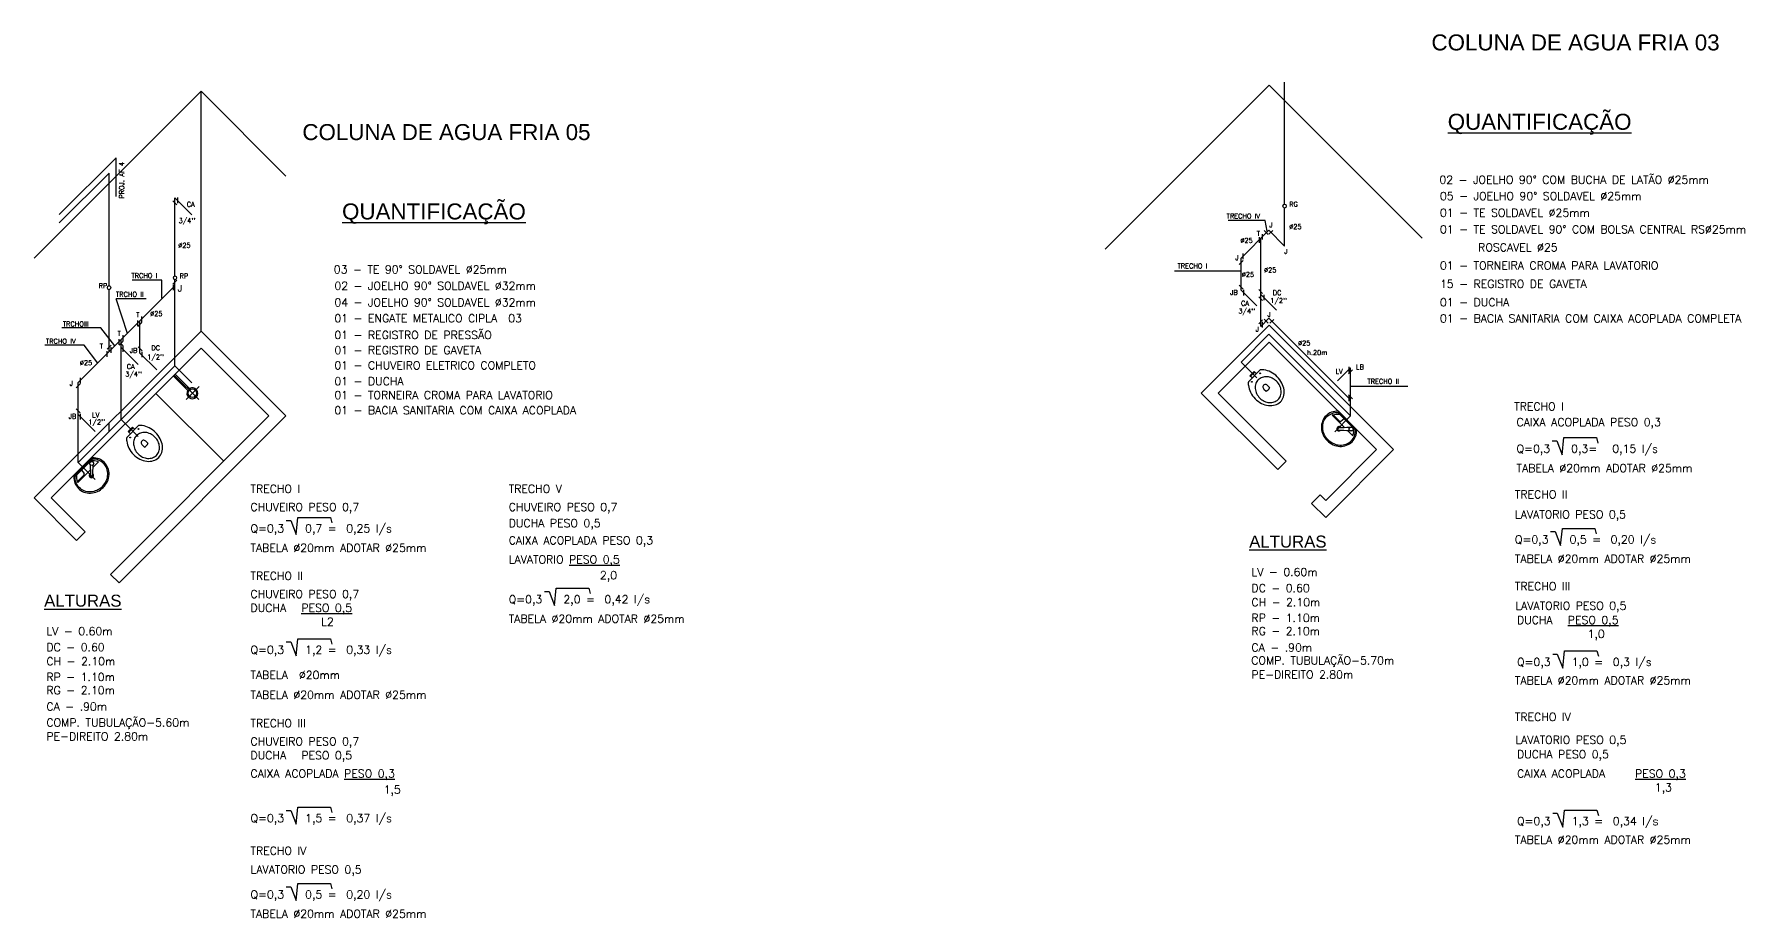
# Model space of a CAD drawing. Extents: x 128 to 467, y 149 to 441.
# Drawn here: x 175.96 to 197.34, y 207.21 to 218.25 of the extents above; entities that cross this region are included whole.
import ezdxf

# ---------------------------------------------------------------- set-up
doc = ezdxf.new("R2010")
doc.units = 0
doc.layers.get('0').update_dxf_attribs({"linetype": 'CONTINUOUS'})
for name, color, linetype in [('BAN', 11, 'CONTINUOUS'), ('PAREDE', 7, 'CONTINUOUS'), ('PEÇAS', 2, 'CONTINUOUS'), ('T1', 3, 'CONTINUOUS'), ('TUBULAÇÃO', 5, 'CONTINUOUS')]:
    doc.layers.add(name, color=color, linetype=linetype)
doc.styles.add('ARIAL', font='arial.ttf')
doc.styles.add('STYLE1', font='simplex.shx')

# ---------------------------------------------------------------- blocks, each defined once
blk = doc.blocks.new('VAS-E-PL')
at = {"layer": 'BAN'}
for p, q in [((0.14, 0.037), (0.1, 0.037)), ((0.1, 0.037), (0.1, -0.038)), ((0.11, 0.037), (0.11, -0.038)), ((0.14, 0.105), (0.14, -0.105)), ((0.341, 0.031), (0.381, 0.031)), ((0.14, -0.038), (0.1, -0.038)), ((0.343, -0.032), (0.381, -0.032))]:
    blk.add_line(p, q, dxfattribs=at)
for points in [[(0.6, 0, 0.122907), (0.582, 0.072, 0.10548), (0.527, 0.138, 0.087588), (0.448, 0.179, 0.078107), (0.35, 0.195, 0.078107), (0.252, 0.179, 0.087588), (0.173, 0.138, 0.056618), (0.14, 0.105, 0.122907)], [(0.14, -0.105, 0.056618), (0.173, -0.138, 0.087588), (0.252, -0.179, 0.078107), (0.35, -0.195, 0.078107), (0.448, -0.179, 0.087588), (0.527, -0.138, 0.10548), (0.582, -0.072, 0.122907), (0.6, 0, 0.122907)]]:
    blk.add_lwpolyline(points, format="xyb", dxfattribs=at)
blk.add_lwpolyline([(0.21, 0, 0.114163), (0.223, -0.055, 0.103661), (0.261, -0.105, 0.091605), (0.317, -0.137, 0.084587), (0.385, -0.148, 0.084587), (0.453, -0.137, 0.091605), (0.509, -0.105, 0.103661), (0.547, -0.055, 0.114163), (0.56, 0, 0.114163), (0.547, 0.055, 0.103661), (0.509, 0.105, 0.091605), (0.453, 0.137, 0.084587), (0.385, 0.148, 0.084587), (0.317, 0.137, 0.091605), (0.261, 0.105, 0.103661), (0.223, 0.055, 0.114163)], format="xyb", close=True, dxfattribs=at)
for centre in [(0.17, 0.075), (0.17, -0.075)]:
    blk.add_circle(centre, 0.005, dxfattribs=at)
for centre, radius, start, end in [((0.336, -0.001), 0.0316, 81.9676, 282.3031), ((0.31, -0.001), 0.0772, 336.3943, 23.8881)]:
    blk.add_arc(centre, radius, start, end, dxfattribs=at)
blk = doc.blocks.new('LVT-E-PL')
at = {"layer": 'BAN'}
for p, q in [((0, -0.161), (0, 0.161)), ((0.012, 0.117), (0.037, 0.143)), ((0.025, 0.13), (0.012, 0.117)), ((0.015, 0.12), (0.015, 0.155)), ((0.015, -0.155), (0.015, 0.111)), ((0.025, 0.13), (0.037, 0.143)), ((0.09, 0.09), (0.09, 0.182)), ((0.09, -0.182), (0.09, 0.041)), ((0.016, -0.041), (0.068, -0.049)), ((0.081, -0.063), (0.081, -0.169)), ((0.16, -0.017), (0.172, -0.006)), ((0.166, -0.012), (0.172, -0.006))]:
    blk.add_line(p, q, dxfattribs=at)
for points in [[(0.15, -0.23, 0.106878), (0.229, -0.213, 0.101579), (0.298, -0.163, 0.094885), (0.344, -0.089, 0.090639), (0.36, 0, 0.090639), (0.344, 0.089, 0.094885), (0.298, 0.163, 0.101579), (0.229, 0.213, 0.106878), (0.15, 0.23, 0.106878), (0.071, 0.213, 0.101579), (0.002, 0.163, 0.002445), (0, 0.161, 0.090639)], [(0.345, 0, 0.090639), (0.329, 0.084, 0.094885), (0.287, 0.152, 0.101579), (0.223, 0.199, 0.106878), (0.149, 0.214, 0.106878), (0.076, 0.198, 0.09704), (0.014, 0.154, 0.002445)], [(0.09, 0.182, 0.009707), (0.084, 0.18, 0.128419), (0.015, 0.123, 0.09704)], [(0, -0.161, 0.002445), (0.002, -0.163, 0.101579), (0.071, -0.213, 0.106878), (0.15, -0.23, 0.106878)], [(0.345, 0, -0.090639), (0.329, -0.084, -0.094885), (0.287, -0.152, -0.101579), (0.223, -0.199, -0.106878), (0.149, -0.214, -0.106878), (0.076, -0.198, -0.09704), (0.014, -0.154, -0.002445)], [(0.09, -0.182, -0.009707), (0.084, -0.18, -0.128419), (0.015, -0.123, -0.09704)]]:
    blk.add_lwpolyline(points, format="xyb", dxfattribs=at)
blk.add_lwpolyline([(0.166, -0.012), (0.16, -0.017)], dxfattribs=at)
for radius in [0.025, 0.024]:
    blk.add_circle((0.046, 0.109), radius, dxfattribs=at)
for centre, radius, start, end in [((0.013, 0.116), 0.002, 135, 225.8897), ((1.995, 2.16), 2.85, 225.8897, 226.1438), ((0.039, 0.141), 0.002, 44.1103, 135), ((-2.006, -1.841), 2.85, 43.8562, 44.1103), ((1.995, 2.16), 2.85, 226.7805, 229.839), ((-2.006, -1.841), 2.85, 40.161, 43.2195), ((0.15, 0), 0.0275, 157.2377, 98.6111), ((0.15, 0), 0.0225, 161.4832, 90.139), ((0.066, -0.063), 0.015, 0, 81.85), ((0.159, -0.016), 0.002, 229.839, 315), ((0.17, -0.004), 0.002, 315, 40.161)]:
    blk.add_arc(centre, radius, start, end, dxfattribs=at)
blk = doc.blocks.new('CH-MV')
at = {"layer": 'BAN'}
for p, q in [((0, 0), (0, 0.433)), ((0.111, 0.322), (-0.118, 0.322)), ((-0.053, 0.322), (0.111, 0.322)), ((-0.015, 0), (-0.015, 0.271)), ((0.015, 0), (0.015, 0.271))]:
    blk.add_line(p, q, dxfattribs=at)
blk.add_circle((0, 0.322), 0.0533, dxfattribs=at)
blk.add_arc((0, 0.322), 0.0683, 282.6812, 257.3188, dxfattribs=at)

msp = doc.modelspace()

# ---------------------------------------------------------------- linework, layer by layer
for p, q in [((177.717, 214.107), (177.717, 215.107)), ((191.041, 214.154), (191.388, 214.501)), ((191.388, 214.501), (192.409, 213.48)), ((177.045, 213.435), (177.045, 214.335)), ((176.508, 212.898), (177.717, 214.107)), ((177.717, 214.107), (177.929, 213.895)), ((191.238, 213.957), (191.041, 214.154)), ((192.409, 213.48), (192.409, 213.68)), ((176.508, 212.898), (176.508, 213.498)), ((176.508, 212.898), (176.508, 213.498)), ((177.045, 213.435), (177.257, 213.223)), ((192.212, 213.283), (192.409, 213.48)), ((176.508, 212.898), (176.72, 212.686))]:
    msp.add_line(p, q)
at = {"layer": 'PAREDE'}
for p, q in [((175.958, 215.455), (178.044, 217.541)), ((178.044, 214.541), (178.044, 217.541)), ((178.044, 217.541), (179.104, 216.48)), ((191.393, 217.614), (189.344, 215.566)), ((193.305, 215.702), (191.393, 217.614)), ((175.958, 212.455), (178.044, 214.541)), ((178.044, 214.541), (179.104, 213.48)), ((191.393, 214.614), (190.544, 213.766)), ((192.948, 213.059), (191.393, 214.614)), ((176.17, 212.455), (178.044, 214.329)), ((178.044, 214.329), (178.892, 213.48)), ((191.393, 214.402), (190.756, 213.766)), ((192.736, 213.059), (191.393, 214.402)), ((177.478, 213.763), (178.327, 212.914)), ((191.499, 212.811), (190.544, 213.766)), ((191.605, 212.917), (190.756, 213.766)), ((178.892, 213.48), (176.912, 211.5)), ((179.104, 213.48), (177.018, 211.394)), ((192.1, 212.422), (192.736, 213.059)), ((192.1, 212.21), (192.948, 213.059)), ((191.499, 212.811), (191.605, 212.917)), ((176.488, 211.924), (175.958, 212.455)), ((176.594, 212.03), (176.17, 212.455)), ((191.923, 212.387), (192.029, 212.493)), ((192.1, 212.21), (191.923, 212.387)), ((192.1, 212.422), (192.029, 212.493)), ((176.594, 212.03), (176.488, 211.924)), ((177.018, 211.394), (176.912, 211.5))]:
    msp.add_line(p, q, dxfattribs=at)
at = {"layer": 'PEÇAS'}
for p, q in [((177.692, 216.171), (177.742, 216.121)), ((177.749, 216.21), (177.749, 216.14)), ((191.341, 215.923), (190.882, 215.923)), ((191.307, 215.755), (191.307, 215.685)), ((191.38, 215.75), (191.331, 215.8)), ((191.369, 215.789), (191.341, 215.923)), ((191.39, 215.751), (191.439, 215.8)), ((191.062, 215.51), (191.062, 215.44)), ((191.268, 215.716), (191.268, 215.646)), ((191.041, 215.292), (190.209, 215.292)), ((191.016, 215.373), (191.066, 215.423)), ((177.552, 215.176), (177.181, 215.176)), ((177.552, 214.954), (177.552, 215.176)), ((177.692, 215.127), (177.742, 215.177)), ((177.696, 215.121), (177.696, 215.051)), ((191.066, 215.067), (191.016, 215.116)), ((177.356, 214.946), (176.981, 214.946)), ((177.122, 214.512), (176.981, 214.946)), ((191.073, 215.057), (191.073, 214.987)), ((191.311, 215.012), (191.262, 215.061)), ((191.311, 214.922), (191.262, 214.971)), ((191.325, 214.996), (191.325, 214.926)), ((177.247, 214.673), (177.247, 214.603)), ((177.253, 214.6), (177.302, 214.649)), ((177.299, 214.724), (177.299, 214.654)), ((191.262, 214.631), (191.311, 214.68)), ((191.309, 214.587), (191.309, 214.657)), ((191.329, 214.691), (191.378, 214.641)), ((191.401, 214.639), (191.451, 214.688)), ((176.792, 214.581), (176.302, 214.581)), ((176.966, 214.356), (176.792, 214.581)), ((177.015, 214.44), (177.015, 214.37)), ((177.066, 214.491), (177.066, 214.421)), ((176.581, 214.366), (176.09, 214.366)), ((176.755, 214.142), (176.581, 214.366)), ((176.865, 214.29), (176.865, 214.22)), ((176.87, 214.317), (176.919, 214.366)), ((176.916, 214.341), (176.916, 214.271)), ((177.02, 214.367), (177.069, 214.417)), ((177.069, 214.355), (177.045, 214.38)), ((177.066, 214.351), (177.066, 214.281)), ((177.308, 214.295), (177.259, 214.344)), ((177.304, 214.284), (177.304, 214.214)), ((192.434, 214.055), (192.384, 214.005)), ((192.388, 214.094), (192.388, 214.024)), ((176.483, 213.834), (176.532, 213.884)), ((176.531, 213.956), (176.531, 213.886)), ((192.409, 213.852), (193.124, 213.852)), ((192.434, 213.694), (192.384, 213.744)), ((192.388, 213.737), (192.388, 213.667)), ((176.483, 213.568), (176.532, 213.518)), ((176.531, 213.507), (176.531, 213.437))]:
    msp.add_line(p, q, dxfattribs=at)
for centre in [(191.585, 216.104), (176.894, 215.084), (177.717, 215.207)]:
    msp.add_ellipse(centre, major_axis=(0, -0.0256), ratio=0.782398, dxfattribs=at)
at = {"layer": 'T1'}
for p, q in [((194.93, 213.169), (194.988, 213.169)), ((194.988, 213.169), (195.055, 212.995)), ((195.055, 212.995), (195.077, 213.209)), ((195.077, 213.209), (195.483, 213.209)), ((195.483, 213.209), (195.501, 213.142)), ((179.107, 212.172), (179.165, 212.172)), ((179.165, 212.172), (179.232, 211.998)), ((179.232, 211.998), (179.254, 212.212)), ((179.254, 212.212), (179.66, 212.212)), ((179.66, 212.212), (179.678, 212.145)), ((194.91, 212.034), (194.968, 212.034)), ((194.968, 212.034), (195.035, 211.86)), ((195.035, 211.86), (195.057, 212.074)), ((195.057, 212.074), (195.463, 212.074)), ((195.463, 212.074), (195.481, 212.007)), ((182.334, 211.286), (182.392, 211.286)), ((182.392, 211.286), (182.459, 211.112)), ((182.459, 211.112), (182.482, 211.326)), ((182.482, 211.326), (182.888, 211.326)), ((182.888, 211.326), (182.906, 211.259)), ((179.107, 210.655), (179.165, 210.655)), ((179.165, 210.655), (179.232, 210.481)), ((179.232, 210.481), (179.254, 210.695)), ((179.254, 210.695), (179.66, 210.695)), ((179.66, 210.695), (179.678, 210.628)), ((194.936, 210.503), (194.994, 210.503)), ((194.994, 210.503), (195.061, 210.329)), ((195.061, 210.329), (195.083, 210.543)), ((195.083, 210.543), (195.489, 210.543)), ((195.489, 210.543), (195.507, 210.476)), ((179.107, 208.55), (179.165, 208.55)), ((179.165, 208.55), (179.232, 208.376)), ((179.232, 208.376), (179.254, 208.59)), ((179.254, 208.59), (179.66, 208.59)), ((179.66, 208.59), (179.678, 208.523)), ((194.936, 208.513), (194.994, 208.513)), ((194.994, 208.513), (195.061, 208.339)), ((195.061, 208.339), (195.083, 208.553)), ((195.083, 208.553), (195.489, 208.553)), ((195.489, 208.553), (195.507, 208.486)), ((179.107, 207.595), (179.165, 207.595)), ((179.165, 207.595), (179.232, 207.421)), ((179.232, 207.421), (179.254, 207.636)), ((179.254, 207.636), (179.66, 207.636)), ((179.66, 207.636), (179.678, 207.569))]:
    msp.add_line(p, q, dxfattribs=at)
at = {"layer": 'TUBULAÇÃO'}
for p, q in [((191.585, 216.129), (191.585, 217.655)), ((176.27, 216), (176.98, 216.709)), ((176.98, 216.223), (176.98, 216.709)), ((176.27, 215.893), (176.894, 216.517)), ((176.894, 215.11), (176.894, 216.517)), ((177.717, 216.207), (177.929, 215.995)), ((177.717, 215.233), (177.717, 216.207)), ((191.585, 215.604), (191.585, 216.078)), ((191.041, 215.454), (191.388, 215.801)), ((191.585, 215.604), (191.388, 215.801)), ((191.287, 214.599), (191.287, 215.699)), ((191.041, 215.054), (191.041, 215.454)), ((176.508, 213.898), (177.717, 215.107)), ((177.717, 215.107), (177.717, 215.181)), ((177.717, 215.107), (177.717, 215.181)), ((176.894, 214.284), (176.894, 215.059)), ((191.238, 214.857), (191.041, 215.054)), ((191.484, 214.802), (191.287, 214.999)), ((177.277, 214.267), (177.277, 214.667)), ((191.287, 214.599), (191.388, 214.701)), ((191.388, 214.701), (192.409, 213.68)), ((177.045, 214.335), (177.045, 214.435)), ((177.045, 214.335), (177.257, 214.123)), ((177.277, 214.267), (177.489, 214.055)), ((192.247, 213.918), (192.409, 214.08)), ((192.409, 213.68), (192.409, 214.08)), ((176.508, 213.498), (176.508, 213.898)), ((176.508, 213.498), (176.72, 213.286)), ((176.894, 213.284), (176.894, 213.391))]:
    msp.add_line(p, q, dxfattribs=at)

# ---------------------------------------------------------------- block references
for name, p, rotation in [('CH-MV', (177.707, 213.992), 225), ('VAS-E-PL', (177.089, 213.384), 315), ('LVT-E-PL', (176.567, 212.842), 315)]:
    msp.add_blockref(name, p, dxfattribs=dict(rotation=rotation))
at = {"layer": 'BAN'}
for name, p, rotation in [('VAS-E-PL', (191.108, 214.081), 315), ('LVT-E-PL', (192.372, 213.426), 225)]:
    msp.add_blockref(name, p, dxfattribs=dict(at, rotation=rotation))

# ---------------------------------------------------------------- texts
at = {"layer": 'T1'}
for s, height, style, p in [('COLUNA DE AGUA FRIA 03', 0.2, 'ARIAL', (193.421, 218.05)), ('%%UQUANTIFICAÇÃO', 0.2, 'ARIAL', (193.624, 217.058)), ('COLUNA DE AGUA FRIA 05', 0.2, 'ARIAL', (179.309, 216.929)), ('02 - JOELHO 90° COM BUCHA DE LATÃO %%C25mm', 0.1, 'STYLE1', (193.52, 216.383)), ('CA', 0.06, 'STYLE1', (177.864, 216.096)), ('%%UQUANTIFICAÇÃO', 0.2, 'ARIAL', (179.805, 215.937)), ('RG', 0.06, 'STYLE1', (191.643, 216.097)), ('05 - JOELHO 90° SOLDAVEL %%C25mm', 0.1, 'STYLE1', (193.527, 216.179)), ("3/4''", 0.06, 'STYLE1', (177.763, 215.892)), ('TRECHO IV', 0.06, 'STYLE1', (190.86, 215.949)), ('01 - TE SOLDAVEL %%C25mm', 0.1, 'STYLE1', (193.527, 215.971)), ('T', 0.06, 'STYLE1', (191.237, 215.731)), ('J', 0.06, 'STYLE1', (191.394, 215.839)), ('%%C25', 0.06, 'STYLE1', (191.643, 215.817)), ('01 - TE SOLDAVEL 90° COM BOLSA CENTRAL RS%%C25mm', 0.1, 'STYLE1', (193.527, 215.763)), ('%%C25', 0.06, 'STYLE1', (177.758, 215.584)), ('%%C25', 0.06, 'STYLE1', (191.032, 215.644)), ('J', 0.06, 'STYLE1', (191.582, 215.507)), ('ROSCAVEL %%C25', 0.1, 'STYLE1', (194.004, 215.538)), ('03 - TE 90° SOLDAVEL %%C25mm', 0.1, 'STYLE1', (179.702, 215.262)), ('TRECHO I', 0.06, 'STYLE1', (190.247, 215.325)), ('J', 0.06, 'STYLE1', (190.97, 215.429)), ('%%C25', 0.06, 'STYLE1', (191.328, 215.275)), ('01 - TORNEIRA CROMA PARA LAVATORIO', 0.1, 'STYLE1', (193.527, 215.311)), ('RP', 0.06, 'STYLE1', (176.762, 215.078)), ('TRCHO I', 0.06, 'STYLE1', (177.172, 215.205)), ('J', 0.08, 'STYLE1', (177.752, 215.035)), ('RP', 0.06, 'STYLE1', (177.775, 215.2)), ('02 - JOELHO 90° SOLDAVEL %%C32mm', 0.1, 'STYLE1', (179.709, 215.057)), ('%%C25', 0.06, 'STYLE1', (191.05, 215.219)), ('15 - REGISTRO DE GAVETA', 0.1, 'STYLE1', (193.527, 215.081)), ('TRCHO II', 0.06, 'STYLE1', (176.98, 214.971)), ('04 - JOELHO 90° SOLDAVEL %%C32mm', 0.1, 'STYLE1', (179.709, 214.85)), ('JB', 0.06, 'STYLE1', (190.904, 214.994)), ('CA', 0.06, 'STYLE1', (191.041, 214.859)), ("1/2''", 0.06, 'STYLE1', (191.406, 214.893)), ('DC', 0.06, 'STYLE1', (191.438, 214.991)), ('01 - DUCHA', 0.1, 'STYLE1', (193.527, 214.851)), ('TRCHOIII', 0.06, 'STYLE1', (176.316, 214.6)), ('T', 0.06, 'STYLE1', (177.232, 214.714)), ('%%C25', 0.06, 'STYLE1', (177.406, 214.729)), ('01 - ENGATE METALICO CIPLA  03', 0.1, 'STYLE1', (179.709, 214.651)), ("3/4''", 0.06, 'STYLE1', (191.008, 214.761)), ('J', 0.06, 'STYLE1', (191.372, 214.719)), ('01 - BACIA SANITARIA COM CAIXA ACOPLADA COMPLETA', 0.1, 'STYLE1', (193.527, 214.65)), ('TRCHO IV', 0.06, 'STYLE1', (176.104, 214.385)), ('T', 0.06, 'STYLE1', (176.999, 214.482)), ('01 - REGISTRO DE PRESSÃO', 0.1, 'STYLE1', (179.709, 214.443)), ('J', 0.06, 'STYLE1', (191.223, 214.535)), ('T', 0.06, 'STYLE1', (176.777, 214.324)), ('JB', 0.06, 'STYLE1', (177.152, 214.269)), ("1/2''", 0.06, 'STYLE1', (177.37, 214.188)), ('DC', 0.06, 'STYLE1', (177.422, 214.301)), ('01 - REGISTRO DE GAVETA', 0.1, 'STYLE1', (179.709, 214.253)), ('%%C25', 0.06, 'STYLE1', (191.753, 214.361)), ('h.20m', 0.06, 'STYLE1', (191.866, 214.243)), ('%%C25', 0.06, 'STYLE1', (176.528, 214.115)), ("3/4''", 0.06, 'STYLE1', (177.095, 213.974)), ('CA', 0.06, 'STYLE1', (177.115, 214.068)), ('01 - CHUVEIRO ELETRICO COMPLETO', 0.1, 'STYLE1', (179.709, 214.063)), ('LV', 0.06, 'STYLE1', (192.222, 214.008)), ('LB', 0.06, 'STYLE1', (192.478, 214.062)), ('J', 0.06, 'STYLE1', (176.4, 213.858)), ('01 - DUCHA', 0.1, 'STYLE1', (179.709, 213.864)), ('TRECHO II', 0.06, 'STYLE1', (192.62, 213.883)), ('01 - TORNEIRA CROMA PARA LAVATORIO', 0.1, 'STYLE1', (179.709, 213.691)), ('01 - BACIA SANITARIA COM CAIXA ACOPLADA', 0.1, 'STYLE1', (179.709, 213.501)), ('TRECHO I', 0.1, 'STYLE1', (194.455, 213.549)), ('JB', 0.06, 'STYLE1', (176.388, 213.446)), ("1/2''", 0.06, 'STYLE1', (176.635, 213.375)), ('LV', 0.06, 'STYLE1', (176.682, 213.463)), ('CAIXA ACOPLADA PESO 0,3', 0.1, 'STYLE1', (194.484, 213.353)), ('Q=0,3', 0.1, 'STYLE1', (194.484, 213.021)), ('0,3=', 0.1, 'STYLE1', (195.167, 213.021)), ('0,15 l/s', 0.1, 'STYLE1', (195.681, 213.021)), ('TABELA %%C20mm ADOTAR %%c25mm', 0.1, 'STYLE1', (194.484, 212.778)), ('TRECHO I', 0.1, 'STYLE1', (178.661, 212.519)), ('TRECHO V', 0.1, 'STYLE1', (181.888, 212.519)), ('TRECHO II', 0.1, 'STYLE1', (194.464, 212.45)), ('CHUVEIRO PESO 0,7', 0.1, 'STYLE1', (178.661, 212.292)), ('CHUVEIRO PESO 0,7', 0.1, 'STYLE1', (181.888, 212.292)), ('LAVATORIO PESO 0,5', 0.1, 'STYLE1', (194.464, 212.199)), ('Q=0,3', 0.1, 'STYLE1', (178.661, 212.024)), ('0,7 =', 0.1, 'STYLE1', (179.344, 212.024)), ('0,25 l/s', 0.1, 'STYLE1', (179.858, 212.024)), ('DUCHA PESO 0,5', 0.1, 'STYLE1', (181.888, 212.09)), ('TABELA %%C20mm ADOTAR %%c25mm', 0.1, 'STYLE1', (178.661, 211.781)), ('CAIXA ACOPLADA PESO 0,3', 0.1, 'STYLE1', (181.888, 211.875)), ('%%UALTURAS', 0.15, 'ARIAL', (191.143, 211.835)), ('Q=0,3', 0.1, 'STYLE1', (194.464, 211.886)), ('0,5 =', 0.1, 'STYLE1', (195.147, 211.886)), ('0,20 l/s', 0.1, 'STYLE1', (195.66, 211.886)), ('LAVATORIO %%UPESO 0,5', 0.1, 'STYLE1', (181.888, 211.636)), ('TABELA %%C20mm ADOTAR %%c25mm', 0.1, 'STYLE1', (194.464, 211.645)), ('TRECHO II', 0.1, 'STYLE1', (178.661, 211.431)), ('2,0', 0.1, 'STYLE1', (183.028, 211.439)), ('LV - 0.60m', 0.1, 'STYLE1', (191.171, 211.479)), ('%%UALTURAS', 0.15, 'ARIAL', (176.082, 211.096)), ('CHUVEIRO PESO 0,7', 0.1, 'STYLE1', (178.661, 211.204)), ('Q=0,3', 0.1, 'STYLE1', (181.888, 211.138)), ('2,0 =', 0.1, 'STYLE1', (182.572, 211.138)), ('0,42 l/s', 0.1, 'STYLE1', (183.085, 211.138)), ('DC - 0.60', 0.1, 'STYLE1', (191.171, 211.278)), ('TRECHO III', 0.1, 'STYLE1', (194.464, 211.302)), ('DUCHA ', 0.1, 'STYLE1', (178.661, 211.031)), ('%%UPESO 0,5', 0.1, 'STYLE1', (179.296, 211.031)), ('CH - 2.10m', 0.1, 'STYLE1', (191.171, 211.102)), ('LAVATORIO PESO 0,5', 0.1, 'STYLE1', (194.469, 211.058)), ('LV - 0.60m', 0.1, 'STYLE1', (176.11, 210.74)), ('L2', 0.1, 'STYLE1', (179.543, 210.858)), ('TABELA %%C20mm ADOTAR %%c25mm', 0.1, 'STYLE1', (181.888, 210.896)), ('RP - 1.10m', 0.1, 'STYLE1', (191.171, 210.906)), ('RG - 2.10m', 0.1, 'STYLE1', (191.171, 210.741)), ('DUCHA ', 0.1, 'STYLE1', (194.49, 210.879)), ('%%UPESO 0,5', 0.1, 'STYLE1', (195.125, 210.879)), ('1,0', 0.1, 'STYLE1', (195.372, 210.706)), ('DC - 0.60', 0.1, 'STYLE1', (176.11, 210.54)), ('Q=0,3', 0.1, 'STYLE1', (178.661, 210.507)), ('1,2 =', 0.1, 'STYLE1', (179.344, 210.507)), ('0,33 l/s', 0.1, 'STYLE1', (179.858, 210.507)), ('CA - .90m', 0.1, 'STYLE1', (191.171, 210.536)), ('CH - 2.10m', 0.1, 'STYLE1', (176.11, 210.363)), ('COMP. TUBULAÇÃO-5.70m', 0.1, 'STYLE1', (191.169, 210.374)), ('Q=0,3', 0.1, 'STYLE1', (194.49, 210.355)), ('1,0 =', 0.1, 'STYLE1', (195.173, 210.355)), ('0,3 l/s', 0.1, 'STYLE1', (195.687, 210.355)), ('RP - 1.10m', 0.1, 'STYLE1', (176.11, 210.167)), ('TABELA  %%c20mm', 0.1, 'STYLE1', (178.661, 210.192)), ('PE-DIREITO 2.80m', 0.1, 'STYLE1', (191.171, 210.197)), ('TABELA %%C20mm ADOTAR %%c25mm', 0.1, 'STYLE1', (194.464, 210.124)), ('RG - 2.10m', 0.1, 'STYLE1', (176.11, 210.002)), ('TABELA %%C20mm ADOTAR %%c25mm', 0.1, 'STYLE1', (178.661, 209.944)), ('CA - .90m', 0.1, 'STYLE1', (176.11, 209.797)), ('TRECHO IV', 0.1, 'STYLE1', (194.464, 209.668)), ('COMP. TUBULAÇÃO-5.60m', 0.1, 'STYLE1', (176.11, 209.597)), ('PE-DIREITO 2.80m', 0.1, 'STYLE1', (176.11, 209.424)), ('TRECHO III', 0.1, 'STYLE1', (178.661, 209.589)), ('CHUVEIRO PESO 0,7', 0.1, 'STYLE1', (178.661, 209.361)), ('LAVATORIO PESO 0,5', 0.1, 'STYLE1', (194.469, 209.381)), ('DUCHA ', 0.1, 'STYLE1', (178.661, 209.188)), ('PESO 0,5', 0.1, 'STYLE1', (179.296, 209.188)), ('DUCHA PESO 0,5', 0.1, 'STYLE1', (194.49, 209.201)), ('CAIXA ACOPLADA %%UPESO 0,3', 0.1, 'STYLE1', (178.661, 208.96)), ('CAIXA ACOPLADA', 0.1, 'STYLE1', (194.49, 208.959)), ('%%UPESO 0,3', 0.1, 'STYLE1', (195.965, 208.959)), ('1,3', 0.1, 'STYLE1', (196.212, 208.786)), ('1,5', 0.1, 'STYLE1', (180.325, 208.76)), ('Q=0,3', 0.1, 'STYLE1', (178.661, 208.402)), ('1,5 =', 0.1, 'STYLE1', (179.344, 208.402)), ('0,37 l/s', 0.1, 'STYLE1', (179.858, 208.402)), ('Q=0,3', 0.1, 'STYLE1', (194.49, 208.365)), ('1,3 =', 0.1, 'STYLE1', (195.173, 208.365)), ('0,34 l/s', 0.1, 'STYLE1', (195.687, 208.365)), ('TRECHO IV', 0.1, 'STYLE1', (178.661, 207.995)), ('TABELA %%C20mm ADOTAR %%c25mm', 0.1, 'STYLE1', (194.464, 208.133)), ('LAVATORIO PESO 0,5', 0.1, 'STYLE1', (178.661, 207.76)), ('Q=0,3', 0.1, 'STYLE1', (178.661, 207.448)), ('0,5 =', 0.1, 'STYLE1', (179.344, 207.448)), ('0,20 l/s', 0.1, 'STYLE1', (179.858, 207.448)), ('TABELA %%C20mm ADOTAR %%c25mm', 0.1, 'STYLE1', (178.661, 207.207))]:
    msp.add_text(s, height=height, dxfattribs=dict(at, style=style)).set_placement(p)
at = {"layer": 'T1', "style": 'STYLE1'}
msp.add_text('PROJ. AF 4', height=0.06, rotation=90, dxfattribs=at).set_placement((177.081, 216.197))

doc.saveas('drawing.dxf')
